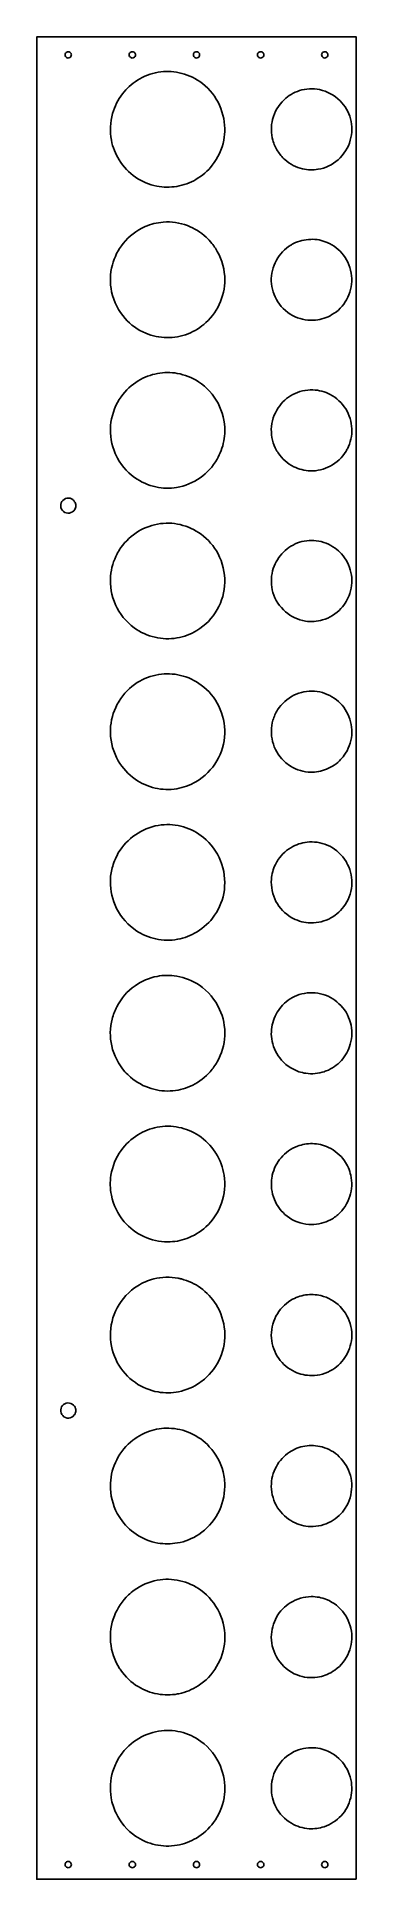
# Model space of a CAD drawing. Header units: millimetres. Extents: x 0 to 254, y -1463 to 0.
import ezdxf

# ---------------------------------------------------------------- set-up
doc = ezdxf.new("R2010")
doc.units = ezdxf.units.MM

msp = doc.modelspace()

# ---------------------------------------------------------------- linework, layer by layer
msp.add_lwpolyline([(254, -1462.9), (254, 0), (0, 0), (0, -1462.9)], close=True)
for points, knots in [([(27.2, -15.5), (26.7, -16.3), (25.8, -16.8), (24.9, -16.8), (24, -16.8), (23.2, -16.2), (22.8, -15.5), (22.4, -14.7), (22.4, -13.7), (22.8, -13), (23.3, -12.2), (24.2, -11.7), (25.1, -11.8), (26, -11.8), (26.9, -12.4), (27.3, -13.2), (27.4, -13.5), (27.5, -13.9), (27.5, -14.3)], [-1.57392, -1.57392, -1.57392, -1.57392, -1.304067, -1.304067, -1.304067, -1.041731, -1.041731, -1.041731, -0.785429, -0.785429, -0.785429, -0.514381, -0.514381, -0.514381, -0.242275, -0.242275, -0.242275, -0.131775, -0.131775, -0.131775, -0.131775]), ([(78.2, -15.5), (77.7, -16.3), (76.8, -16.8), (75.9, -16.8), (75, -16.8), (74.2, -16.2), (73.8, -15.5), (73.4, -14.7), (73.4, -13.7), (73.8, -13), (74.3, -12.2), (75.2, -11.7), (76.1, -11.8), (77, -11.8), (77.9, -12.4), (78.3, -13.2), (78.4, -13.5), (78.5, -13.9), (78.5, -14.3)], [-1.57392, -1.57392, -1.57392, -1.57392, -1.304067, -1.304067, -1.304067, -1.041731, -1.041731, -1.041731, -0.785429, -0.785429, -0.785429, -0.514381, -0.514381, -0.514381, -0.242275, -0.242275, -0.242275, -0.131775, -0.131775, -0.131775, -0.131775]), ([(129.2, -15.5), (128.7, -16.3), (127.8, -16.8), (126.9, -16.8), (126, -16.8), (125.2, -16.2), (124.8, -15.5), (124.4, -14.7), (124.4, -13.7), (124.8, -13), (125.3, -12.2), (126.2, -11.7), (127.1, -11.8), (128, -11.8), (128.9, -12.4), (129.3, -13.2), (129.4, -13.5), (129.5, -13.9), (129.5, -14.3)], [-1.57392, -1.57392, -1.57392, -1.57392, -1.304067, -1.304067, -1.304067, -1.041731, -1.041731, -1.041731, -0.785429, -0.785429, -0.785429, -0.514381, -0.514381, -0.514381, -0.242275, -0.242275, -0.242275, -0.131775, -0.131775, -0.131775, -0.131775]), ([(180.2, -15.5), (179.7, -16.3), (178.8, -16.8), (177.9, -16.8), (177, -16.8), (176.2, -16.2), (175.8, -15.5), (175.4, -14.7), (175.4, -13.7), (175.8, -13), (176.3, -12.2), (177.2, -11.7), (178.1, -11.8), (179, -11.8), (179.9, -12.4), (180.3, -13.2), (180.4, -13.5), (180.5, -13.9), (180.5, -14.3)], [-1.57392, -1.57392, -1.57392, -1.57392, -1.304067, -1.304067, -1.304067, -1.041731, -1.041731, -1.041731, -0.785429, -0.785429, -0.785429, -0.514381, -0.514381, -0.514381, -0.242275, -0.242275, -0.242275, -0.131775, -0.131775, -0.131775, -0.131775]), ([(231.2, -15.5), (230.7, -16.3), (229.8, -16.8), (228.9, -16.8), (228, -16.8), (227.2, -16.2), (226.8, -15.5), (226.4, -14.7), (226.4, -13.7), (226.8, -13), (227.3, -12.2), (228.2, -11.7), (229.1, -11.8), (230, -11.8), (230.9, -12.4), (231.3, -13.2), (231.4, -13.5), (231.5, -13.9), (231.5, -14.3)], [-1.57392, -1.57392, -1.57392, -1.57392, -1.304067, -1.304067, -1.304067, -1.041731, -1.041731, -1.041731, -0.785429, -0.785429, -0.785429, -0.514381, -0.514381, -0.514381, -0.242275, -0.242275, -0.242275, -0.131775, -0.131775, -0.131775, -0.131775]), ([(59.3, -82.1), (58, -75), (58.3, -67.7), (60.3, -60.8), (61.9, -55.2), (64.6, -49.9), (68.1, -45.3), (71.4, -41), (75.4, -37.4), (80, -34.5), (85, -31.3), (90.7, -29.1), (96.5, -28.1), (102.1, -27.2), (107.7, -27.3), (113.2, -28.5), (119.1, -29.7), (124.6, -32.1), (129.6, -35.5), (135.6, -39.7), (140.7, -45.4), (144.1, -51.9), (147.5, -58.3), (149.4, -65.6), (149.5, -72.9), (149.5, -76), (149.3, -79), (148.7, -82.1)], [-27.035488, -27.035488, -27.035488, -27.035488, -24.895184, -24.895184, -24.895184, -23.140741, -23.140741, -23.140741, -21.531845, -21.531845, -21.531845, -19.738958, -19.738958, -19.738958, -18.057396, -18.057396, -18.057396, -16.258445, -16.258445, -16.258445, -14.045251, -14.045251, -14.045251, -11.860717, -11.860717, -11.860717, -10.940465, -10.940465, -10.940465, -10.940465]), ([(187.7, -82.1), (186.2, -76.7), (186.1, -70.9), (187.5, -65.5), (189, -59.6), (192.2, -54.2), (196.6, -50), (200.1, -46.7), (204.3, -44.2), (208.9, -42.7), (214, -41.1), (219.6, -40.8), (224.8, -41.9), (231, -43.2), (236.8, -46.3), (241.2, -50.8), (245.1, -54.7), (248, -59.7), (249.4, -65.1), (250.9, -70.6), (250.9, -76.6), (249.3, -82.1)], [-19.23376, -19.23376, -19.23376, -19.23376, -17.566467, -17.566467, -17.566467, -15.73882, -15.73882, -15.73882, -14.295536, -14.295536, -14.295536, -12.677971, -12.677971, -12.677971, -10.784672, -10.784672, -10.784672, -9.111476, -9.111476, -9.111476, -7.402261, -7.402261, -7.402261, -7.402261]), ([(148.7, -82.1), (147.3, -89.3), (144.1, -96.2), (139.5, -102), (136, -106.5), (131.6, -110.3), (126.6, -113.2), (121.9, -116), (116.7, -117.9), (111.3, -118.7), (106, -119.6), (100.6, -119.5), (95.4, -118.5), (89.4, -117.3), (83.6, -114.9), (78.5, -111.4), (73.3, -107.8), (68.8, -103.1), (65.5, -97.7)], [-10.940465, -10.940465, -10.940465, -10.940465, -8.726584, -8.726584, -8.726584, -6.999892, -6.999892, -6.999892, -5.356116, -5.356116, -5.356116, -3.75905, -3.75905, -3.75905, -1.905734, -1.905734, -1.905734, 0, 0, 0, 0]), ([(249.3, -82.1), (247.7, -88), (244.2, -93.5), (239.6, -97.6), (235.1, -101.6), (229.5, -104.2), (223.6, -105.2), (219.6, -105.9), (215.4, -105.7), (211.4, -104.8), (206.2, -103.6), (201.3, -101.1), (197.3, -97.5), (195.1, -95.5), (193.1, -93.2), (191.5, -90.6)], [-7.402261, -7.402261, -7.402261, -7.402261, -5.538794, -5.538794, -5.538794, -3.741236, -3.741236, -3.741236, -2.51193, -2.51193, -2.51193, -0.908497, -0.908497, -0.908497, 0, 0, 0, 0]), ([(68.7, -164.1), (73.3, -158.3), (79.3, -153.7), (86.1, -150.7), (90.7, -148.7), (95.6, -147.5), (100.6, -147.1), (107.1, -146.6), (113.7, -147.6), (119.8, -149.9), (125.3, -152), (130.4, -155.1), (134.7, -159.1), (136.4, -160.7), (137.9, -162.3), (139.3, -164.1)], [-8.603949, -8.603949, -8.603949, -8.603949, -6.375666, -6.375666, -6.375666, -4.875669, -4.875669, -4.875669, -2.912483, -2.912483, -2.912483, -1.148569, -1.148569, -1.148569, -0.460569, -0.460569, -0.460569, -0.460569]), ([(204.2, -164.1), (208.4, -162), (213.1, -160.9), (217.8, -160.8), (222.3, -160.6), (226.9, -161.5), (231, -163.3), (231.6, -163.6), (232.2, -163.8), (232.8, -164.1)], [-4.638499, -4.638499, -4.638499, -4.638499, -3.226286, -3.226286, -3.226286, -1.865208, -1.865208, -1.865208, -1.671443, -1.671443, -1.671443, -1.671443]), ([(142, -167.9), (146.3, -174.5), (148.9, -182.2), (149.4, -190.1), (149.8, -196.9), (148.7, -203.8), (146.1, -210.2), (143.5, -216.5), (139.5, -222.3), (134.5, -226.9), (130.3, -230.7), (125.5, -233.7), (120.3, -235.8), (114.9, -237.8), (109.2, -238.9), (103.5, -238.8), (97.7, -238.8), (91.9, -237.5), (86.6, -235.3), (80.3, -232.7), (74.7, -228.6), (70.2, -223.6), (65, -217.7), (61.2, -210.4), (59.5, -202.6), (58, -195.5), (58.2, -188.1), (60.1, -181.1), (61.7, -174.9), (64.7, -169.1), (68.7, -164.1)], [-28.721989, -28.721989, -28.721989, -28.721989, -26.359861, -26.359861, -26.359861, -24.308742, -24.308742, -24.308742, -22.250777, -22.250777, -22.250777, -20.56409, -20.56409, -20.56409, -18.845757, -18.845757, -18.845757, -17.097596, -17.097596, -17.097596, -15.066511, -15.066511, -15.066511, -12.688164, -12.688164, -12.688164, -10.518813, -10.518813, -10.518813, -8.603949, -8.603949, -8.603949, -8.603949]), ([(245.1, -175.1), (248.4, -180.1), (250.3, -186), (250.5, -192), (250.7, -197.8), (249.2, -203.7), (246.4, -208.7), (243.6, -213.6), (239.6, -217.8), (234.7, -220.6), (230.8, -223), (226.3, -224.5), (221.6, -224.9), (216.2, -225.5), (210.6, -224.6), (205.5, -222.3), (199.9, -219.8), (195, -215.6), (191.6, -210.3), (188.5, -205.5), (186.7, -199.8), (186.5, -194.1), (186.3, -188.3), (187.7, -182.4), (190.5, -177.4), (193.2, -172.5), (197.2, -168.3), (201.9, -165.4), (202.6, -165), (203.4, -164.5), (204.2, -164.1)], [-20.174312, -20.174312, -20.174312, -20.174312, -18.37704, -18.37704, -18.37704, -16.63759, -16.63759, -16.63759, -14.950752, -14.950752, -14.950752, -13.557924, -13.557924, -13.557924, -11.902415, -11.902415, -11.902415, -10.037061, -10.037061, -10.037061, -8.3191, -8.3191, -8.3191, -6.576729, -6.576729, -6.576729, -4.908987, -4.908987, -4.908987, -4.638499, -4.638499, -4.638499, -4.638499]), ([(61.4, -328.4), (58.7, -321.2), (57.9, -313.4), (59, -305.9), (60, -298.7), (62.8, -291.7), (67.1, -285.8), (70.7, -280.7), (75.4, -276.3), (80.7, -273.1), (85.4, -270.3), (90.6, -268.3), (96, -267.3), (101.2, -266.3), (106.5, -266.3), (111.7, -267.2), (117.7, -268.3), (123.5, -270.6), (128.6, -273.9), (135.1, -278.2), (140.5, -284.1), (144.1, -291), (147.7, -297.7), (149.6, -305.4), (149.5, -313), (149.4, -318.3), (148.5, -323.5), (146.6, -328.4)], [-18.381221, -18.381221, -18.381221, -18.381221, -16.104163, -16.104163, -16.104163, -13.912401, -13.912401, -13.912401, -12.035807, -12.035807, -12.035807, -10.384302, -10.384302, -10.384302, -8.799983, -8.799983, -8.799983, -6.966067, -6.966067, -6.966067, -4.633519, -4.633519, -4.633519, -2.342997, -2.342997, -2.342997, -0.776098, -0.776098, -0.776098, -0.776098]), ([(190.7, -328.4), (187.8, -323.3), (186.4, -317.4), (186.5, -311.6), (186.7, -305.5), (188.6, -299.5), (192, -294.5), (194.9, -290.1), (198.9, -286.5), (203.5, -284), (208.4, -281.4), (214, -280.1), (219.6, -280.3), (224.4, -280.5), (229.1, -281.7), (233.4, -284), (238.4, -286.6), (242.7, -290.7), (245.7, -295.5), (248.6, -300.2), (250.3, -305.7), (250.5, -311.2), (250.7, -316.7), (249.5, -322.2), (247, -327.1), (246.8, -327.5), (246.5, -328), (246.3, -328.4)], [-13.498968, -13.498968, -13.498968, -13.498968, -11.748201, -11.748201, -11.748201, -9.93246, -9.93246, -9.93246, -8.354584, -8.354584, -8.354584, -6.682882, -6.682882, -6.682882, -5.242467, -5.242467, -5.242467, -3.528647, -3.528647, -3.528647, -1.875701, -1.875701, -1.875701, -0.230354, -0.230354, -0.230354, -0.087217, -0.087217, -0.087217, -0.087217]), ([(143.4, -335.4), (140, -341.2), (135.4, -346.2), (130, -350.1), (124.4, -354), (117.9, -356.7), (111.2, -357.8), (105.8, -358.7), (100.1, -358.5), (94.7, -357.4), (88.6, -356.1), (82.8, -353.5), (77.8, -349.9), (71.3, -345.3), (66.1, -339), (62.8, -331.8), (62.3, -330.7), (61.8, -329.5), (61.4, -328.4)], [-28.720133, -28.720133, -28.720133, -28.720133, -26.718304, -26.718304, -26.718304, -24.665744, -24.665744, -24.665744, -22.993359, -22.993359, -22.993359, -21.126925, -21.126925, -21.126925, -18.753469, -18.753469, -18.753469, -18.381221, -18.381221, -18.381221, -18.381221]), ([(245.9, -329.1), (242.9, -334.1), (238.5, -338.2), (233.4, -340.9), (228.5, -343.5), (223, -344.8), (217.5, -344.6), (212.9, -344.5), (208.4, -343.3), (204.4, -341.3), (199.4, -338.8), (195.1, -335), (191.9, -330.4), (191.5, -329.7), (191.1, -329.1), (190.7, -328.4)], [-20.171574, -20.171574, -20.171574, -20.171574, -18.437152, -18.437152, -18.437152, -16.777689, -16.777689, -16.777689, -15.410368, -15.410368, -15.410368, -13.73594, -13.73594, -13.73594, -13.498968, -13.498968, -13.498968, -13.498968]), ([(31, -372.3), (31, -372.9), (30.9, -373.5), (30.7, -374.1), (30.2, -375.8), (28.8, -377.2), (27.2, -377.8), (25.6, -378.5), (23.7, -378.4), (22.2, -377.6), (20.8, -376.8), (19.7, -375.4), (19.2, -373.8), (18.8, -372.2), (19, -370.4), (19.9, -369), (20.8, -367.6), (22.3, -366.6), (24, -366.3), (25.6, -366), (27.3, -366.5), (28.6, -367.4), (29.2, -367.9), (29.7, -368.4), (30.1, -369.1)], [-3.44368, -3.44368, -3.44368, -3.44368, -3.25924, -3.25924, -3.25924, -2.724258, -2.724258, -2.724258, -2.210007, -2.210007, -2.210007, -1.715659, -1.715659, -1.715659, -1.212115, -1.212115, -1.212115, -0.713345, -0.713345, -0.713345, -0.224094, -0.224094, -0.224094, 0, 0, 0, 0]), ([(65.5, -407.6), (69, -402.2), (73.5, -397.5), (78.9, -393.9), (84, -390.4), (89.9, -388), (96, -386.9), (102, -385.8), (108.1, -385.9), (114, -387.3), (120, -388.7), (125.6, -391.3), (130.6, -394.9), (136.2, -399), (140.9, -404.4), (144.1, -410.5)], [-28.717729, -28.717729, -28.717729, -28.717729, -26.785447, -26.785447, -26.785447, -24.920775, -24.920775, -24.920775, -23.099744, -23.099744, -23.099744, -21.260675, -21.260675, -21.260675, -19.171384, -19.171384, -19.171384, -19.171384]), ([(207.2, -401.9), (212, -400.1), (217.2, -399.5), (222.2, -400.1), (227.6, -400.7), (232.8, -402.8), (237.2, -406), (239, -407.3), (240.7, -408.8), (242.2, -410.5)], [-20.173973, -20.173973, -20.173973, -20.173973, -18.649788, -18.649788, -18.649788, -17.014383, -17.014383, -17.014383, -16.33588, -16.33588, -16.33588, -16.33588]), ([(144.1, -410.5), (147.8, -417.5), (149.7, -425.4), (149.5, -433.2), (149.3, -440.7), (147.2, -448.2), (143.5, -454.7), (139.6, -461.6), (134, -467.4), (127.2, -471.4), (122.4, -474.4), (117, -476.4), (111.4, -477.3), (105.7, -478.3), (99.7, -478.1), (94.1, -476.8), (88.1, -475.5), (82.3, -472.8), (77.3, -469.2), (71, -464.5), (65.8, -458.1), (62.6, -450.9), (59.4, -443.8), (58, -435.9), (58.7, -428.2), (59.2, -422), (61, -416), (63.9, -410.5)], [-19.171384, -19.171384, -19.171384, -19.171384, -16.816547, -16.816547, -16.816547, -14.56272, -14.56272, -14.56272, -12.201869, -12.201869, -12.201869, -10.497132, -10.497132, -10.497132, -8.74682, -8.74682, -8.74682, -6.887042, -6.887042, -6.887042, -4.513348, -4.513348, -4.513348, -2.187025, -2.187025, -2.187025, -0.332685, -0.332685, -0.332685, -0.332685]), ([(242.2, -410.5), (246, -414.7), (248.6, -419.8), (249.8, -425.3), (251, -430.7), (250.7, -436.5), (249, -441.9), (247.5, -446.3), (245.1, -450.5), (241.9, -453.9), (238, -458.2), (232.9, -461.4), (227.3, -463), (222.9, -464.3), (218.2, -464.6), (213.6, -463.9), (207.8, -462.9), (202.2, -460.4), (197.8, -456.5), (193.1, -452.5), (189.5, -447.1), (187.8, -441.1), (186.2, -435.6), (186.1, -429.6), (187.5, -424), (188.8, -419), (191.3, -414.4), (194.8, -410.5)], [-16.33588, -16.33588, -16.33588, -16.33588, -14.661567, -14.661567, -14.661567, -12.983959, -12.983959, -12.983959, -11.573096, -11.573096, -11.573096, -9.828377, -9.828377, -9.828377, -8.441036, -8.441036, -8.441036, -6.668817, -6.668817, -6.668817, -4.802978, -4.802978, -4.802978, -3.078453, -3.078453, -3.078453, -1.531794, -1.531794, -1.531794, -1.531794]), ([(65.4, -527.5), (69, -521.6), (74, -516.5), (79.9, -512.8), (85.1, -509.5), (90.9, -507.3), (97, -506.3), (102.7, -505.4), (108.5, -505.6), (114.2, -507), (120.2, -508.4), (125.9, -511), (130.8, -514.7), (136.7, -519), (141.5, -524.8), (144.7, -531.4), (148.1, -538.2), (149.7, -545.8), (149.5, -553.3), (149.2, -560.9), (147, -568.4), (143.2, -574.9)], [-28.717813, -28.717813, -28.717813, -28.717813, -26.630355, -26.630355, -26.630355, -24.785695, -24.785695, -24.785695, -23.052566, -23.052566, -23.052566, -21.200619, -21.200619, -21.200619, -19.003315, -19.003315, -19.003315, -16.737445, -16.737445, -16.737445, -14.471576, -14.471576, -14.471576, -14.471576]), ([(191.5, -534.4), (194.7, -529.5), (199.2, -525.4), (204.4, -522.8), (209.5, -520.3), (215.3, -519.2), (220.9, -519.6), (226.5, -520), (231.9, -522), (236.5, -525.1), (241.2, -528.3), (244.9, -532.7), (247.3, -537.8), (249.8, -543), (250.9, -548.8), (250.4, -554.5), (249.9, -560.2), (247.8, -565.8), (244.4, -570.5), (243.3, -572.1), (242, -573.5), (240.6, -574.9)], [-20.171581, -20.171581, -20.171581, -20.171581, -18.414835, -18.414835, -18.414835, -16.713772, -16.713772, -16.713772, -15.031878, -15.031878, -15.031878, -13.345562, -13.345562, -13.345562, -11.633441, -11.633441, -11.633441, -9.905829, -9.905829, -9.905829, -9.321016, -9.321016, -9.321016, -9.321016]), ([(64.8, -574.9), (60.9, -568.2), (58.7, -560.5), (58.5, -552.7), (58.4, -545.7), (59.8, -538.7), (62.8, -532.4), (63.5, -530.7), (64.4, -529.1), (65.4, -527.5)], [-4.971631, -4.971631, -4.971631, -4.971631, -2.646029, -2.646029, -2.646029, -0.550407, -0.550407, -0.550407, 0, 0, 0, 0]), ([(196.4, -574.9), (192, -570.7), (188.9, -565.3), (187.5, -559.5), (186.1, -553.9), (186.2, -548), (187.8, -542.5), (188.7, -539.6), (189.9, -536.9), (191.5, -534.4)], [-4.413235, -4.413235, -4.413235, -4.413235, -2.610976, -2.610976, -2.610976, -0.89297, -0.89297, -0.89297, 0, 0, 0, 0]), ([(143.2, -574.9), (139.2, -581.7), (133.4, -587.5), (126.6, -591.5), (121.9, -594.2), (116.6, -596.1), (111.3, -597), (105.5, -598), (99.6, -597.8), (94, -596.5), (88.4, -595.2), (83, -592.8), (78.2, -589.4), (72.8, -585.6), (68.2, -580.7), (64.8, -574.9)], [-14.471576, -14.471576, -14.471576, -14.471576, -12.09659, -12.09659, -12.09659, -10.451388, -10.451388, -10.451388, -8.706211, -8.706211, -8.706211, -6.966895, -6.966895, -6.966895, -4.971631, -4.971631, -4.971631, -4.971631]), ([(240.6, -574.9), (237.3, -578.1), (233.2, -580.6), (228.9, -582.1), (224.7, -583.6), (220.3, -584.1), (215.9, -583.8), (210.2, -583.3), (204.7, -581.3), (200, -577.9), (198.7, -577), (197.5, -576), (196.4, -574.9)], [-9.321016, -9.321016, -9.321016, -9.321016, -7.926009, -7.926009, -7.926009, -6.609837, -6.609837, -6.609837, -4.889212, -4.889212, -4.889212, -4.413235, -4.413235, -4.413235, -4.413235]), ([(66.2, -645.9), (69.9, -640.4), (74.8, -635.7), (80.5, -632.2), (86.1, -628.7), (92.4, -626.5), (99, -625.8), (104.9, -625.1), (111, -625.6), (116.7, -627.3), (122.5, -629.1), (127.9, -631.9), (132.6, -635.8), (138.6, -640.7), (143.3, -647.1), (146.2, -654.2), (146.5, -655.2), (146.9, -656.2), (147.2, -657.1)], [-28.716816, -28.716816, -28.716816, -28.716816, -26.717428, -26.717428, -26.717428, -24.741352, -24.741352, -24.741352, -22.944612, -22.944612, -22.944612, -21.127112, -21.127112, -21.127112, -18.812894, -18.812894, -18.812894, -18.50447, -18.50447, -18.50447, -18.50447]), ([(192, -653.3), (195, -649), (199, -645.4), (203.6, -642.9), (207.7, -640.8), (212.2, -639.5), (216.8, -639.3), (222.3, -639), (227.9, -640.2), (232.9, -642.7), (238.2, -645.4), (242.8, -649.7), (245.9, -654.9), (246.4, -655.6), (246.8, -656.4), (247.2, -657.1)], [-20.171421, -20.171421, -20.171421, -20.171421, -18.597951, -18.597951, -18.597951, -17.219219, -17.219219, -17.219219, -15.550032, -15.550032, -15.550032, -13.734147, -13.734147, -13.734147, -13.478305, -13.478305, -13.478305, -13.478305]), ([(147.2, -657.1), (149.6, -664.5), (150.1, -672.5), (148.7, -680.2), (147.3, -687.3), (144.2, -694), (139.8, -699.7), (135.9, -704.7), (130.9, -708.8), (125.4, -711.8), (120.6, -714.5), (115.3, -716.2), (109.9, -716.9), (104.1, -717.7), (98.2, -717.3), (92.5, -715.8), (86.9, -714.3), (81.5, -711.7), (76.8, -708.1), (70.5, -703.3), (65.4, -696.8), (62.2, -689.5), (59.3, -682.7), (58.1, -675.2), (58.6, -667.9), (58.9, -664.2), (59.6, -660.6), (60.8, -657.1)], [-18.50447, -18.50447, -18.50447, -18.50447, -16.175708, -16.175708, -16.175708, -14.011013, -14.011013, -14.011013, -12.112336, -12.112336, -12.112336, -10.467376, -10.467376, -10.467376, -8.708329, -8.708329, -8.708329, -6.951298, -6.951298, -6.951298, -4.553272, -4.553272, -4.553272, -2.344678, -2.344678, -2.344678, -1.248699, -1.248699, -1.248699, -1.248699]), ([(247.2, -657.1), (249.7, -662.3), (250.9, -668.3), (250.4, -674.1), (249.9, -680.1), (247.7, -685.8), (244.1, -690.6), (241, -694.8), (236.8, -698.3), (232.1, -700.5), (227.1, -702.9), (221.4, -703.9), (215.9, -703.5), (211.2, -703.1), (206.5, -701.6), (202.4, -699.2), (197.3, -696.2), (193, -691.7), (190.2, -686.5), (187.4, -681.1), (186.1, -674.9), (186.6, -668.8), (186.9, -664.8), (188, -660.8), (189.8, -657.1)], [-13.478305, -13.478305, -13.478305, -13.478305, -11.732553, -11.732553, -11.732553, -9.943377, -9.943377, -9.943377, -8.364357, -8.364357, -8.364357, -6.698612, -6.698612, -6.698612, -5.2637, -5.2637, -5.2637, -3.480888, -3.480888, -3.480888, -1.657013, -1.657013, -1.657013, -0.438349, -0.438349, -0.438349, -0.438349]), ([(63.6, -770.2), (67, -763.6), (72, -757.8), (78.1, -753.5), (83.4, -749.8), (89.4, -747.2), (95.7, -746), (100.8, -745), (106.1, -745), (111.3, -745.8), (117.7, -746.9), (123.9, -749.4), (129.3, -753.1), (136.3, -757.8), (141.9, -764.5), (145.4, -772.2), (148.4, -778.7), (149.8, -786), (149.5, -793.3), (149.1, -800.4), (147.1, -807.5), (143.5, -813.8), (141.9, -816.6), (140, -819.2), (137.9, -821.7)], [-28.720286, -28.720286, -28.720286, -28.720286, -26.479331, -26.479331, -26.479331, -24.551955, -24.551955, -24.551955, -22.980761, -22.980761, -22.980761, -21.012565, -21.012565, -21.012565, -18.4891, -18.4891, -18.4891, -16.322422, -16.322422, -16.322422, -14.170915, -14.170915, -14.170915, -13.197019, -13.197019, -13.197019, -13.197019]), ([(188.1, -781.1), (189.6, -776.5), (192.2, -772.3), (195.5, -768.8), (199.1, -765), (203.7, -762.2), (208.7, -760.5), (214.1, -758.8), (220, -758.5), (225.6, -759.8), (231.1, -761), (236.2, -763.8), (240.3, -767.7), (244.7, -771.7), (247.8, -777), (249.4, -782.8), (250.9, -788.3), (250.9, -794.3), (249.3, -799.8), (248, -804.6), (245.5, -809.1), (242.2, -812.8), (238.9, -816.4), (234.8, -819.3), (230.2, -821.1), (229.7, -821.3), (229.2, -821.5), (228.6, -821.7)], [-20.175421, -20.175421, -20.175421, -20.175421, -18.736544, -18.736544, -18.736544, -17.154977, -17.154977, -17.154977, -15.439236, -15.439236, -15.439236, -13.744317, -13.744317, -13.744317, -11.957589, -11.957589, -11.957589, -10.234113, -10.234113, -10.234113, -8.744709, -8.744709, -8.744709, -7.270303, -7.270303, -7.270303, -7.100668, -7.100668, -7.100668, -7.100668]), ([(70.1, -821.7), (65, -815.9), (61.3, -808.8), (59.6, -801.2), (58, -794.2), (58.1, -786.8), (59.9, -779.9), (60.8, -776.5), (62, -773.3), (63.6, -770.2)], [-5.50597, -5.50597, -5.50597, -5.50597, -3.184636, -3.184636, -3.184636, -1.035935, -1.035935, -1.035935, 0, 0, 0, 0]), ([(208.4, -821.7), (202.4, -819.6), (197, -815.8), (193.2, -810.8), (189.8, -806.4), (187.6, -801.1), (186.8, -795.6), (186.1, -790.7), (186.6, -785.7), (188.1, -781.1)], [-5.033927, -5.033927, -5.033927, -5.033927, -3.131176, -3.131176, -3.131176, -1.465486, -1.465486, -1.465486, 0, 0, 0, 0]), ([(137.9, -821.7), (134, -826.1), (129.3, -829.7), (124, -832.3), (119.1, -834.8), (113.7, -836.3), (108.2, -836.9), (102.4, -837.4), (96.6, -836.8), (91, -835.1), (85, -833.3), (79.4, -830.2), (74.6, -826.1), (73, -824.7), (71.5, -823.2), (70.1, -821.7)], [-13.197019, -13.197019, -13.197019, -13.197019, -11.434435, -11.434435, -11.434435, -9.769203, -9.769203, -9.769203, -8.032251, -8.032251, -8.032251, -6.139933, -6.139933, -6.139933, -5.50597, -5.50597, -5.50597, -5.50597]), ([(228.6, -821.7), (223.9, -823.2), (218.9, -823.7), (214, -823), (212.1, -822.7), (210.2, -822.3), (208.4, -821.7)], [-7.100668, -7.100668, -7.100668, -7.100668, -5.610537, -5.610537, -5.610537, -5.033927, -5.033927, -5.033927, -5.033927]), ([(59, -904), (60.1, -896.9), (62.9, -890.1), (67, -884.3), (70.6, -879.3), (75.2, -875), (80.4, -871.8), (85.1, -868.9), (90.3, -866.8), (95.7, -865.8), (101.4, -864.7), (107.3, -864.8), (112.9, -865.9), (118.5, -867.1), (124, -869.3), (128.8, -872.5), (134, -875.9), (138.5, -880.4), (141.9, -885.6), (142.1, -885.9), (142.3, -886.2), (142.4, -886.5)], [-11.087965, -11.087965, -11.087965, -11.087965, -8.944838, -8.944838, -8.944838, -7.096654, -7.096654, -7.096654, -5.441747, -5.441747, -5.441747, -3.704657, -3.704657, -3.704657, -1.972414, -1.972414, -1.972414, -0.103271, -0.103271, -0.103271, 0, 0, 0, 0]), ([(187.3, -904), (188.4, -898.8), (190.8, -894), (194.2, -890), (197.7, -886), (202.2, -882.8), (207.2, -880.9), (211, -879.4), (215.1, -878.7), (219.2, -878.8), (223.6, -878.9), (228, -879.9), (231.9, -881.8), (237, -884.1), (241.4, -887.9), (244.6, -892.4), (247.1, -895.9), (248.8, -899.8), (249.7, -904)], [-13.01853, -13.01853, -13.01853, -13.01853, -11.443785, -11.443785, -11.443785, -9.833982, -9.833982, -9.833982, -8.608268, -8.608268, -8.608268, -7.282861, -7.282861, -7.282861, -5.603643, -5.603643, -5.603643, -4.335856, -4.335856, -4.335856, -4.335856]), ([(149, -904), (150.1, -911.3), (149.4, -919), (146.9, -926), (144.4, -933.3), (140.1, -939.8), (134.4, -945), (130, -949), (124.8, -952.1), (119.2, -954.2), (114.4, -955.9), (109.3, -956.8), (104.1, -956.9), (97.6, -956.9), (91.1, -955.4), (85.2, -952.7), (79.2, -949.9), (73.8, -945.8), (69.5, -940.8), (64.4, -934.8), (60.9, -927.4), (59.3, -919.7), (58.3, -914.5), (58.2, -909.2), (59, -904)], [-26.84906, -26.84906, -26.84906, -26.84906, -24.614009, -24.614009, -24.614009, -22.317133, -22.317133, -22.317133, -20.526452, -20.526452, -20.526452, -18.97475, -18.97475, -18.97475, -17.024027, -17.024027, -17.024027, -15.031935, -15.031935, -15.031935, -12.665861, -12.665861, -12.665861, -11.087965, -11.087965, -11.087965, -11.087965]), ([(232.1, -940), (227.2, -942.4), (221.7, -943.4), (216.3, -943), (210, -942.6), (204, -940.3), (199, -936.4), (194.5, -933), (191, -928.3), (188.9, -923.1), (186.7, -917.7), (186, -911.7), (186.9, -905.9), (187, -905.2), (187.1, -904.6), (187.3, -904)], [-20.173592, -20.173592, -20.173592, -20.173592, -18.542134, -18.542134, -18.542134, -16.659069, -16.659069, -16.659069, -14.966737, -14.966737, -14.966737, -13.212838, -13.212838, -13.212838, -13.01853, -13.01853, -13.01853, -13.01853]), ([(249.7, -904), (251, -909.4), (250.7, -915.3), (249, -920.6), (247.2, -926.3), (243.9, -931.4), (239.4, -935.3), (237.2, -937.2), (234.8, -938.8), (232.1, -940)], [-4.335856, -4.335856, -4.335856, -4.335856, -2.653818, -2.653818, -2.653818, -0.876045, -0.876045, -0.876045, 0, 0, 0, 0]), ([(78.4, -1068.6), (72.4, -1064.5), (67.4, -1058.9), (64, -1052.5), (60.5, -1046), (58.6, -1038.7), (58.5, -1031.3), (58.4, -1023.7), (60.3, -1016), (63.9, -1009.3), (67.7, -1002.1), (73.4, -996), (80.3, -991.7), (84.2, -989.3), (88.5, -987.4), (93, -986.3)], [-16.250066, -16.250066, -16.250066, -16.250066, -14.067517, -14.067517, -14.067517, -11.858685, -11.858685, -11.858685, -9.572642, -9.572642, -9.572642, -7.134637, -7.134637, -7.134637, -5.746018, -5.746018, -5.746018, -5.746018]), ([(93, -986.3), (99.3, -984.7), (106.1, -984.5), (112.5, -985.7), (113.4, -985.9), (114.2, -986.1), (115, -986.3)], [-5.746018, -5.746018, -5.746018, -5.746018, -3.76544, -3.76544, -3.76544, -3.504932, -3.504932, -3.504932, -3.504932]), ([(115, -986.3), (120.5, -987.7), (125.6, -990.1), (130.2, -993.3), (135.1, -996.9), (139.3, -1001.4), (142.6, -1006.5)], [-3.504932, -3.504932, -3.504932, -3.504932, -1.824093, -1.824093, -1.824093, 0, 0, 0, 0]), ([(142.6, -1006.5), (146.5, -1012.8), (148.8, -1020), (149.4, -1027.4), (149.9, -1034.7), (148.7, -1042.1), (145.8, -1048.8), (143, -1055.4), (138.7, -1061.2), (133.3, -1065.9), (132.1, -1066.8), (130.9, -1067.8), (129.6, -1068.6)], [-28.724559, -28.724559, -28.724559, -28.724559, -26.511606, -26.511606, -26.511606, -24.317974, -24.317974, -24.317974, -22.184169, -22.184169, -22.184169, -21.726262, -21.726262, -21.726262, -21.726262]), ([(250.5, -1030.8), (250.5, -1030.9), (250.5, -1031.1), (250.5, -1031.2), (250.4, -1036.8), (248.9, -1042.3), (246.1, -1047.1), (243.4, -1051.6), (239.7, -1055.4), (235.3, -1058.2), (230.3, -1061.3), (224.5, -1063), (218.6, -1063), (214, -1063), (209.4, -1062), (205.2, -1060), (200.1, -1057.7), (195.6, -1054), (192.4, -1049.4), (189.1, -1044.6), (187, -1039), (186.6, -1033.2), (186.1, -1027.2), (187.4, -1021.1), (190.2, -1015.8), (192.9, -1010.6), (197.1, -1006.2), (202.1, -1003.2), (205.7, -1001.1), (209.7, -999.6), (213.8, -999), (217.8, -998.4), (221.9, -998.6), (225.8, -999.5), (231.6, -1000.9), (237, -1003.9), (241.2, -1008.1), (242.8, -1009.8), (244.2, -1011.5), (245.4, -1013.5)], [-18.34507, -18.34507, -18.34507, -18.34507, -18.307925, -18.307925, -18.307925, -16.636198, -16.636198, -16.636198, -15.07475, -15.07475, -15.07475, -13.308978, -13.308978, -13.308978, -11.920763, -11.920763, -11.920763, -10.232347, -10.232347, -10.232347, -8.498849, -8.498849, -8.498849, -6.694565, -6.694565, -6.694565, -4.945671, -4.945671, -4.945671, -3.681445, -3.681445, -3.681445, -2.468853, -2.468853, -2.468853, -0.683199, -0.683199, -0.683199, 0, 0, 0, 0]), ([(129.6, -1068.6), (124.6, -1072.1), (118.9, -1074.6), (112.8, -1075.8), (107.4, -1076.9), (101.8, -1077), (96.4, -1076), (89.9, -1074.9), (83.7, -1072.4), (78.4, -1068.6)], [-21.726262, -21.726262, -21.726262, -21.726262, -19.879449, -19.879449, -19.879449, -18.215821, -18.215821, -18.215821, -16.250066, -16.250066, -16.250066, -16.250066]), ([(29.8, -1094.3), (28.8, -1095.7), (27.1, -1096.6), (25.4, -1096.8), (23.6, -1096.9), (21.8, -1096.2), (20.6, -1094.8), (19.5, -1093.6), (18.9, -1091.9), (19, -1090.2), (19.2, -1088.6), (20, -1087), (21.3, -1086), (22.6, -1085), (24.3, -1084.6), (25.9, -1084.8), (27.6, -1085.1), (29.1, -1086), (30, -1087.4), (30.6, -1088.4), (31, -1089.6), (31, -1090.8)], [-3.778853, -3.778853, -3.778853, -3.778853, -3.259268, -3.259268, -3.259268, -2.720752, -2.720752, -2.720752, -2.217565, -2.217565, -2.217565, -1.721667, -1.721667, -1.721667, -1.235998, -1.235998, -1.235998, -0.733141, -0.733141, -0.733141, -0.382281, -0.382281, -0.382281, -0.382281]), ([(31, -1090.8), (31, -1091.2), (30.9, -1091.7), (30.8, -1092.2), (30.6, -1093), (30.3, -1093.7), (29.8, -1094.3)], [-0.3822812, -0.3822812, -0.3822812, -0.3822812, -0.2338261, -0.2338261, -0.2338261, 0, 0, 0, 0]), ([(58.5, -1151), (58.5, -1144.5), (59.8, -1138), (62.5, -1132.1), (65.2, -1125.9), (69.4, -1120.2), (74.6, -1115.8), (79, -1112), (84.1, -1109), (89.6, -1107.2), (94.6, -1105.5), (99.8, -1104.7), (105, -1104.8), (111, -1104.9), (116.9, -1106.3), (122.3, -1108.7), (128, -1111.3), (133.1, -1114.9), (137.2, -1119.5), (142.4, -1125.1), (146.2, -1132), (148.1, -1139.4), (149, -1143.2), (149.5, -1147.1), (149.5, -1151)], [-26.207645, -26.207645, -26.207645, -26.207645, -24.259881, -24.259881, -24.259881, -22.211146, -22.211146, -22.211146, -20.459898, -20.459898, -20.459898, -18.891746, -18.891746, -18.891746, -17.09765, -17.09765, -17.09765, -15.245012, -15.245012, -15.245012, -12.951918, -12.951918, -12.951918, -11.783468, -11.783468, -11.783468, -11.783468]), ([(186.5, -1151), (186.4, -1145.5), (187.8, -1140), (190.5, -1135.2), (193, -1130.6), (196.6, -1126.7), (200.9, -1123.9), (204.6, -1121.4), (208.8, -1119.7), (213.2, -1119), (217.7, -1118.2), (222.4, -1118.4), (226.8, -1119.7), (231.9, -1121), (236.7, -1123.7), (240.5, -1127.4), (244.8, -1131.5), (247.9, -1136.7), (249.4, -1142.4), (250.2, -1145.2), (250.5, -1148.1), (250.5, -1151)], [-18.396561, -18.396561, -18.396561, -18.396561, -16.746001, -16.746001, -16.746001, -15.192923, -15.192923, -15.192923, -13.859979, -13.859979, -13.859979, -12.475553, -12.475553, -12.475553, -10.882914, -10.882914, -10.882914, -9.115183, -9.115183, -9.115183, -8.247684, -8.247684, -8.247684, -8.247684]), ([(65.4, -1174.9), (61.3, -1168.4), (59, -1160.8), (58.6, -1153), (58.5, -1152.4), (58.5, -1151.7), (58.5, -1151)], [-28.724724, -28.724724, -28.724724, -28.724724, -26.40942, -26.40942, -26.40942, -26.207645, -26.207645, -26.207645, -26.207645]), ([(149.5, -1151), (149.4, -1158.5), (147.5, -1166), (144, -1172.5), (140.4, -1179.2), (135.1, -1184.9), (128.9, -1189.1), (123.7, -1192.5), (117.8, -1194.9), (111.8, -1195.9), (106.7, -1196.8), (101.4, -1196.8), (96.3, -1196), (90.1, -1194.9), (84.1, -1192.4), (78.9, -1188.9), (74, -1185.7), (69.8, -1181.5), (66.5, -1176.6), (66.1, -1176.1), (65.8, -1175.5), (65.4, -1174.9)], [-11.783468, -11.783468, -11.783468, -11.783468, -9.542891, -9.542891, -9.542891, -7.275253, -7.275253, -7.275253, -5.414609, -5.414609, -5.414609, -3.856914, -3.856914, -3.856914, -1.956791, -1.956791, -1.956791, -0.204718, -0.204718, -0.204718, 0, 0, 0, 0]), ([(250.5, -1151), (250.4, -1157.1), (248.6, -1163.1), (245.3, -1168.2), (242.5, -1172.6), (238.6, -1176.2), (234.1, -1178.8), (229.1, -1181.6), (223.4, -1183), (217.7, -1182.9), (212.8, -1182.8), (208, -1181.5), (203.7, -1179.2), (198.8, -1176.6), (194.5, -1172.7), (191.5, -1167.9)], [-8.247684, -8.247684, -8.247684, -8.247684, -6.429782, -6.429782, -6.429782, -4.86797, -4.86797, -4.86797, -3.15222, -3.15222, -3.15222, -1.693213, -1.693213, -1.693213, 0, 0, 0, 0]), ([(77.5, -1233.4), (82.9, -1229.5), (89.3, -1226.7), (95.8, -1225.5), (101.8, -1224.4), (107.9, -1224.5), (113.8, -1225.9), (119.8, -1227.2), (125.5, -1229.8), (130.5, -1233.4)], [-21.750733, -21.750733, -21.750733, -21.750733, -19.735372, -19.735372, -19.735372, -17.918587, -17.918587, -17.918587, -16.072338, -16.072338, -16.072338, -16.072338]), ([(65.8, -1295.6), (61.8, -1289.3), (59.3, -1282.1), (58.7, -1274.7), (58.1, -1267.7), (59.1, -1260.4), (61.7, -1253.8), (64.2, -1247.6), (68, -1241.9), (72.9, -1237.2), (74.4, -1235.9), (75.9, -1234.6), (77.5, -1233.4)], [-28.721061, -28.721061, -28.721061, -28.721061, -26.498791, -26.498791, -26.498791, -24.372877, -24.372877, -24.372877, -22.351741, -22.351741, -22.351741, -21.750733, -21.750733, -21.750733, -21.750733]), ([(130.5, -1233.4), (136.8, -1238), (142, -1244.3), (145.3, -1251.5), (148.4, -1258.3), (149.9, -1266), (149.4, -1273.5), (149, -1280.8), (146.7, -1287.9), (143, -1294.1), (139.4, -1300.3), (134.3, -1305.6), (128.3, -1309.4), (123.6, -1312.4), (118.4, -1314.5), (113, -1315.7), (112.7, -1315.7), (112.4, -1315.8), (112, -1315.8)], [-16.072338, -16.072338, -16.072338, -16.072338, -13.711271, -13.711271, -13.711271, -11.450946, -11.450946, -11.450946, -9.272348, -9.272348, -9.272348, -7.122869, -7.122869, -7.122869, -5.459799, -5.459799, -5.459799, -5.361102, -5.361102, -5.361102, -5.361102]), ([(186.5, -1270.7), (186.5, -1265.1), (188, -1259.6), (190.7, -1254.8), (193.3, -1250.2), (197.1, -1246.2), (201.6, -1243.4), (206.6, -1240.3), (212.4, -1238.5), (218.2, -1238.5), (222.4, -1238.5), (226.5, -1239.3), (230.4, -1240.8), (236, -1243.1), (240.9, -1247), (244.5, -1251.9), (247.8, -1256.6), (249.9, -1262.2), (250.4, -1268), (250.9, -1273.7), (249.8, -1279.6), (247.3, -1284.7), (244.6, -1290.2), (240.4, -1294.9), (235.2, -1298.1), (231.5, -1300.4), (227.4, -1301.9), (223.2, -1302.5), (217.7, -1303.3), (212.1, -1302.7), (207, -1300.7), (200.8, -1298.3), (195.4, -1293.9), (191.8, -1288.3)], [-18.306693, -18.306693, -18.306693, -18.306693, -16.65122, -16.65122, -16.65122, -15.049586, -15.049586, -15.049586, -13.288688, -13.288688, -13.288688, -12.038388, -12.038388, -12.038388, -10.219426, -10.219426, -10.219426, -8.483554, -8.483554, -8.483554, -6.769849, -6.769849, -6.769849, -4.934476, -4.934476, -4.934476, -3.644072, -3.644072, -3.644072, -1.992614, -1.992614, -1.992614, 0, 0, 0, 0]), ([(191.8, -1288.3), (188.4, -1283.2), (186.5, -1277), (186.5, -1270.7), (186.5, -1270.7), (186.5, -1270.7), (186.5, -1270.7)], [-20.1752, -20.1752, -20.1752, -20.1752, -18.314178, -18.314178, -18.314178, -18.306693, -18.306693, -18.306693, -18.306693]), ([(96, -1315.8), (90.6, -1314.9), (85.3, -1312.9), (80.6, -1310), (75.2, -1306.7), (70.4, -1302.2), (66.7, -1296.9), (66.4, -1296.5), (66.1, -1296), (65.8, -1295.6)], [-3.739001, -3.739001, -3.739001, -3.739001, -2.086316, -2.086316, -2.086316, -0.16184, -0.16184, -0.16184, 0, 0, 0, 0]), ([(65.1, -1366.9), (68.6, -1361.1), (73.4, -1356.1), (79, -1352.4), (84.4, -1348.8), (90.5, -1346.4), (96.9, -1345.3), (102.6, -1344.4), (108.6, -1344.6), (114.2, -1346), (120.1, -1347.3), (125.6, -1349.9), (130.5, -1353.5), (137.4, -1358.5), (142.8, -1365.4), (146, -1373.2), (148.7, -1379.8), (149.9, -1386.9), (149.4, -1393.9), (149.3, -1395.4), (149.1, -1396.8), (148.9, -1398.3)], [-28.7174, -28.7174, -28.7174, -28.7174, -26.691443, -26.691443, -26.691443, -24.753241, -24.753241, -24.753241, -23.000713, -23.000713, -23.000713, -21.193088, -21.193088, -21.193088, -18.643459, -18.643459, -18.643459, -16.53425, -16.53425, -16.53425, -16.093829, -16.093829, -16.093829, -16.093829]), ([(191.4, -1373.6), (194.5, -1368.6), (199, -1364.6), (204.2, -1361.9), (209.1, -1359.4), (214.7, -1358.2), (220.3, -1358.6), (224.7, -1358.8), (229.1, -1360), (233, -1362), (238.2, -1364.7), (242.5, -1368.7), (245.6, -1373.6), (248.7, -1378.5), (250.4, -1384.3), (250.5, -1390.1), (250.5, -1392.9), (250.2, -1395.6), (249.6, -1398.3)], [-20.171746, -20.171746, -20.171746, -20.171746, -18.42015, -18.42015, -18.42015, -16.751623, -16.751623, -16.751623, -15.414849, -15.414849, -15.414849, -13.686962, -13.686962, -13.686962, -11.943374, -11.943374, -11.943374, -11.1206, -11.1206, -11.1206, -11.1206]), ([(59.1, -1398.3), (58, -1391.3), (58.4, -1384), (60.5, -1377.2), (61.6, -1373.6), (63.2, -1370.2), (65.1, -1366.9)], [-3.260086, -3.260086, -3.260086, -3.260086, -1.132624, -1.132624, -1.132624, 0, 0, 0, 0]), ([(187.4, -1398.3), (186.1, -1392.7), (186.2, -1386.7), (187.9, -1381.3), (188.7, -1378.6), (189.9, -1376), (191.4, -1373.6)], [-2.567099, -2.567099, -2.567099, -2.567099, -0.845712, -0.845712, -0.845712, 0, 0, 0, 0]), ([(148.9, -1398.3), (147.7, -1405.4), (144.8, -1412.1), (140.6, -1417.9), (136.9, -1422.8), (132.3, -1427.1), (127, -1430.2), (122.3, -1433), (117, -1435), (111.5, -1435.9), (105.9, -1436.9), (100, -1436.8), (94.3, -1435.5), (88.7, -1434.3), (83.3, -1431.9), (78.5, -1428.7), (71.9, -1424.1), (66.5, -1417.8), (63, -1410.5), (61.2, -1406.6), (59.8, -1402.5), (59.1, -1398.3)], [-16.093829, -16.093829, -16.093829, -16.093829, -13.948869, -13.948869, -13.948869, -12.102672, -12.102672, -12.102672, -10.433396, -10.433396, -10.433396, -8.697608, -8.697608, -8.697608, -6.961418, -6.961418, -6.961418, -4.541043, -4.541043, -4.541043, -3.260086, -3.260086, -3.260086, -3.260086]), ([(249.6, -1398.3), (248.3, -1403.6), (245.7, -1408.5), (242, -1412.5), (238.3, -1416.5), (233.6, -1419.5), (228.5, -1421.2), (224.7, -1422.5), (220.6, -1423), (216.6, -1422.8), (211.6, -1422.5), (206.8, -1421), (202.5, -1418.5), (197.3, -1415.5), (192.9, -1410.9), (190.1, -1405.5), (188.9, -1403.2), (188, -1400.8), (187.4, -1398.3)], [-11.1206, -11.1206, -11.1206, -11.1206, -9.49219, -9.49219, -9.49219, -7.863343, -7.863343, -7.863343, -6.648153, -6.648153, -6.648153, -5.164165, -5.164165, -5.164165, -3.334231, -3.334231, -3.334231, -2.567099, -2.567099, -2.567099, -2.567099]), ([(27.2, -1452.5), (26.8, -1453.3), (25.9, -1453.8), (25, -1453.8), (24.1, -1453.8), (23.3, -1453.3), (22.8, -1452.6), (22.4, -1451.8), (22.4, -1450.9), (22.8, -1450.1), (23.2, -1449.3), (24.1, -1448.8), (25, -1448.8), (25.9, -1448.8), (26.8, -1449.3), (27.2, -1450.1), (27.4, -1450.5), (27.5, -1450.9), (27.5, -1451.3)], [-1.573894, -1.573894, -1.573894, -1.573894, -1.3042, -1.3042, -1.3042, -1.042583, -1.042583, -1.042583, -0.785913, -0.785913, -0.785913, -0.514862, -0.514862, -0.514862, -0.243056, -0.243056, -0.243056, -0.122041, -0.122041, -0.122041, -0.122041]), ([(78.2, -1452.5), (77.8, -1453.3), (76.9, -1453.8), (76, -1453.8), (75.1, -1453.8), (74.3, -1453.3), (73.8, -1452.6), (73.4, -1451.8), (73.4, -1450.9), (73.8, -1450.1), (74.2, -1449.3), (75.1, -1448.8), (76, -1448.8), (76.9, -1448.8), (77.8, -1449.3), (78.2, -1450.1), (78.4, -1450.5), (78.5, -1450.9), (78.5, -1451.3)], [-1.573894, -1.573894, -1.573894, -1.573894, -1.3042, -1.3042, -1.3042, -1.042583, -1.042583, -1.042583, -0.785913, -0.785913, -0.785913, -0.514862, -0.514862, -0.514862, -0.243056, -0.243056, -0.243056, -0.122041, -0.122041, -0.122041, -0.122041]), ([(129.2, -1452.5), (128.8, -1453.3), (127.9, -1453.8), (127, -1453.8), (126.1, -1453.8), (125.3, -1453.3), (124.8, -1452.6), (124.4, -1451.8), (124.4, -1450.9), (124.8, -1450.1), (125.2, -1449.3), (126.1, -1448.8), (127, -1448.8), (127.9, -1448.8), (128.8, -1449.3), (129.2, -1450.1), (129.4, -1450.5), (129.5, -1450.9), (129.5, -1451.3)], [-1.573894, -1.573894, -1.573894, -1.573894, -1.3042, -1.3042, -1.3042, -1.042583, -1.042583, -1.042583, -0.785913, -0.785913, -0.785913, -0.514862, -0.514862, -0.514862, -0.243056, -0.243056, -0.243056, -0.122041, -0.122041, -0.122041, -0.122041]), ([(180.2, -1452.5), (179.8, -1453.3), (178.9, -1453.8), (178, -1453.8), (177.1, -1453.8), (176.3, -1453.3), (175.8, -1452.6), (175.4, -1451.8), (175.4, -1450.9), (175.8, -1450.1), (176.2, -1449.3), (177.1, -1448.8), (178, -1448.8), (178.9, -1448.8), (179.8, -1449.3), (180.2, -1450.1), (180.4, -1450.5), (180.5, -1450.9), (180.5, -1451.3)], [-1.573894, -1.573894, -1.573894, -1.573894, -1.3042, -1.3042, -1.3042, -1.042583, -1.042583, -1.042583, -0.785913, -0.785913, -0.785913, -0.514862, -0.514862, -0.514862, -0.243056, -0.243056, -0.243056, -0.122041, -0.122041, -0.122041, -0.122041]), ([(231.2, -1452.5), (230.8, -1453.3), (229.9, -1453.8), (229, -1453.8), (228.1, -1453.8), (227.3, -1453.3), (226.8, -1452.6), (226.4, -1451.8), (226.4, -1450.9), (226.8, -1450.1), (227.2, -1449.3), (228.1, -1448.8), (229, -1448.8), (229.9, -1448.8), (230.8, -1449.3), (231.2, -1450.1), (231.4, -1450.5), (231.5, -1450.9), (231.5, -1451.3)], [-1.573894, -1.573894, -1.573894, -1.573894, -1.3042, -1.3042, -1.3042, -1.042583, -1.042583, -1.042583, -0.785913, -0.785913, -0.785913, -0.514862, -0.514862, -0.514862, -0.243056, -0.243056, -0.243056, -0.122041, -0.122041, -0.122041, -0.122041])]:
    msp.add_open_spline(points, degree=3, knots=knots)
for points in [[(27.5, -14.3), (27.5, -14.7), (27.4, -15.2), (27.2, -15.5)], [(78.5, -14.3), (78.5, -14.7), (78.4, -15.2), (78.2, -15.5)], [(129.5, -14.3), (129.5, -14.7), (129.4, -15.2), (129.2, -15.5)], [(180.5, -14.3), (180.5, -14.7), (180.4, -15.2), (180.2, -15.5)], [(231.5, -14.3), (231.5, -14.7), (231.4, -15.2), (231.2, -15.5)], [(65.5, -97.7), (62.5, -92.9), (60.4, -87.6), (59.3, -82.1)], [(191.5, -90.6), (189.8, -88), (188.5, -85.1), (187.7, -82.1)], [(139.3, -164.1), (140.3, -165.3), (141.2, -166.6), (142, -167.9)], [(232.8, -164.1), (237.7, -166.6), (242, -170.4), (245.1, -175.1)], [(146.6, -328.4), (145.7, -330.8), (144.6, -333.1), (143.4, -335.4)], [(246.3, -328.4), (246.2, -328.6), (246, -328.9), (245.9, -329.1)], [(30.1, -369.1), (30.7, -370), (31, -371.1), (31, -372.3)], [(63.9, -410.5), (64.4, -409.5), (65, -408.6), (65.5, -407.6)], [(194.8, -410.5), (198.2, -406.7), (202.5, -403.8), (207.2, -401.9)], [(60.8, -657.1), (62.1, -653.2), (63.9, -649.4), (66.2, -645.9)], [(189.8, -657.1), (190.5, -655.8), (191.2, -654.6), (192, -653.3)], [(142.4, -886.5), (145.8, -891.8), (148, -897.8), (149, -904)], [(245.4, -1013.5), (248.7, -1018.6), (250.5, -1024.7), (250.5, -1030.8)], [(191.5, -1167.9), (188.3, -1162.9), (186.6, -1157), (186.5, -1151)], [(112, -1315.8), (106.7, -1316.8), (101.3, -1316.8), (96, -1315.8)], [(27.5, -1451.3), (27.5, -1451.7), (27.4, -1452.1), (27.2, -1452.5)], [(78.5, -1451.3), (78.5, -1451.7), (78.4, -1452.1), (78.2, -1452.5)], [(129.5, -1451.3), (129.5, -1451.7), (129.4, -1452.1), (129.2, -1452.5)], [(180.5, -1451.3), (180.5, -1451.7), (180.4, -1452.1), (180.2, -1452.5)], [(231.5, -1451.3), (231.5, -1451.7), (231.4, -1452.1), (231.2, -1452.5)]]:
    msp.add_open_spline(points, degree=3)

doc.saveas('drawing.dxf')
